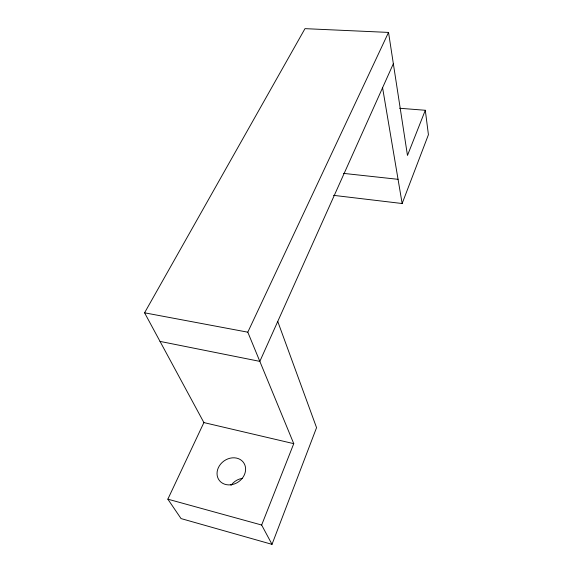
<?xml version="1.0" encoding="UTF-8"?>
<svg xmlns="http://www.w3.org/2000/svg" width="573" height="573" viewBox="0 0 573 573"><rect width="100%" height="100%" fill="white"/><g stroke="black" fill="none" stroke-linecap="round" stroke-linejoin="round"><path stroke-width="0.86" d="M399.596 108.261L425.302 110.267L407.475 155.448L388.53 32.417L304.986 28.65L144.575 312.808L203.895 422.58L167.853 499.169L181.039 518.579L272.01 544.35L316.561 427.666L277.747 321.446M333.515 195.343L402.146 203.522L428.425 134.705L425.302 110.267M272.01 544.35L261.653 525.026L293.756 443.66L247.801 332.182L388.53 32.417M393.35 63.718L259.841 361.377L160.025 341.401M343.406 173.368L398.056 179.32M144.575 312.808L247.801 332.182M203.895 422.58L293.756 443.66M167.853 499.169L261.653 525.026M382.578 87.726L402.146 203.522M231.184 485.209A14.554 12.491 -37.8 0 1 242.336 478.391M230.468 484.837A15.056 12.699 -35.9 0 0 244.105 463.414A15.056 12.699 -35.9 0 0 219.402 465.785A15.056 12.699 -35.9 0 0 230.468 484.837"/></g></svg>
